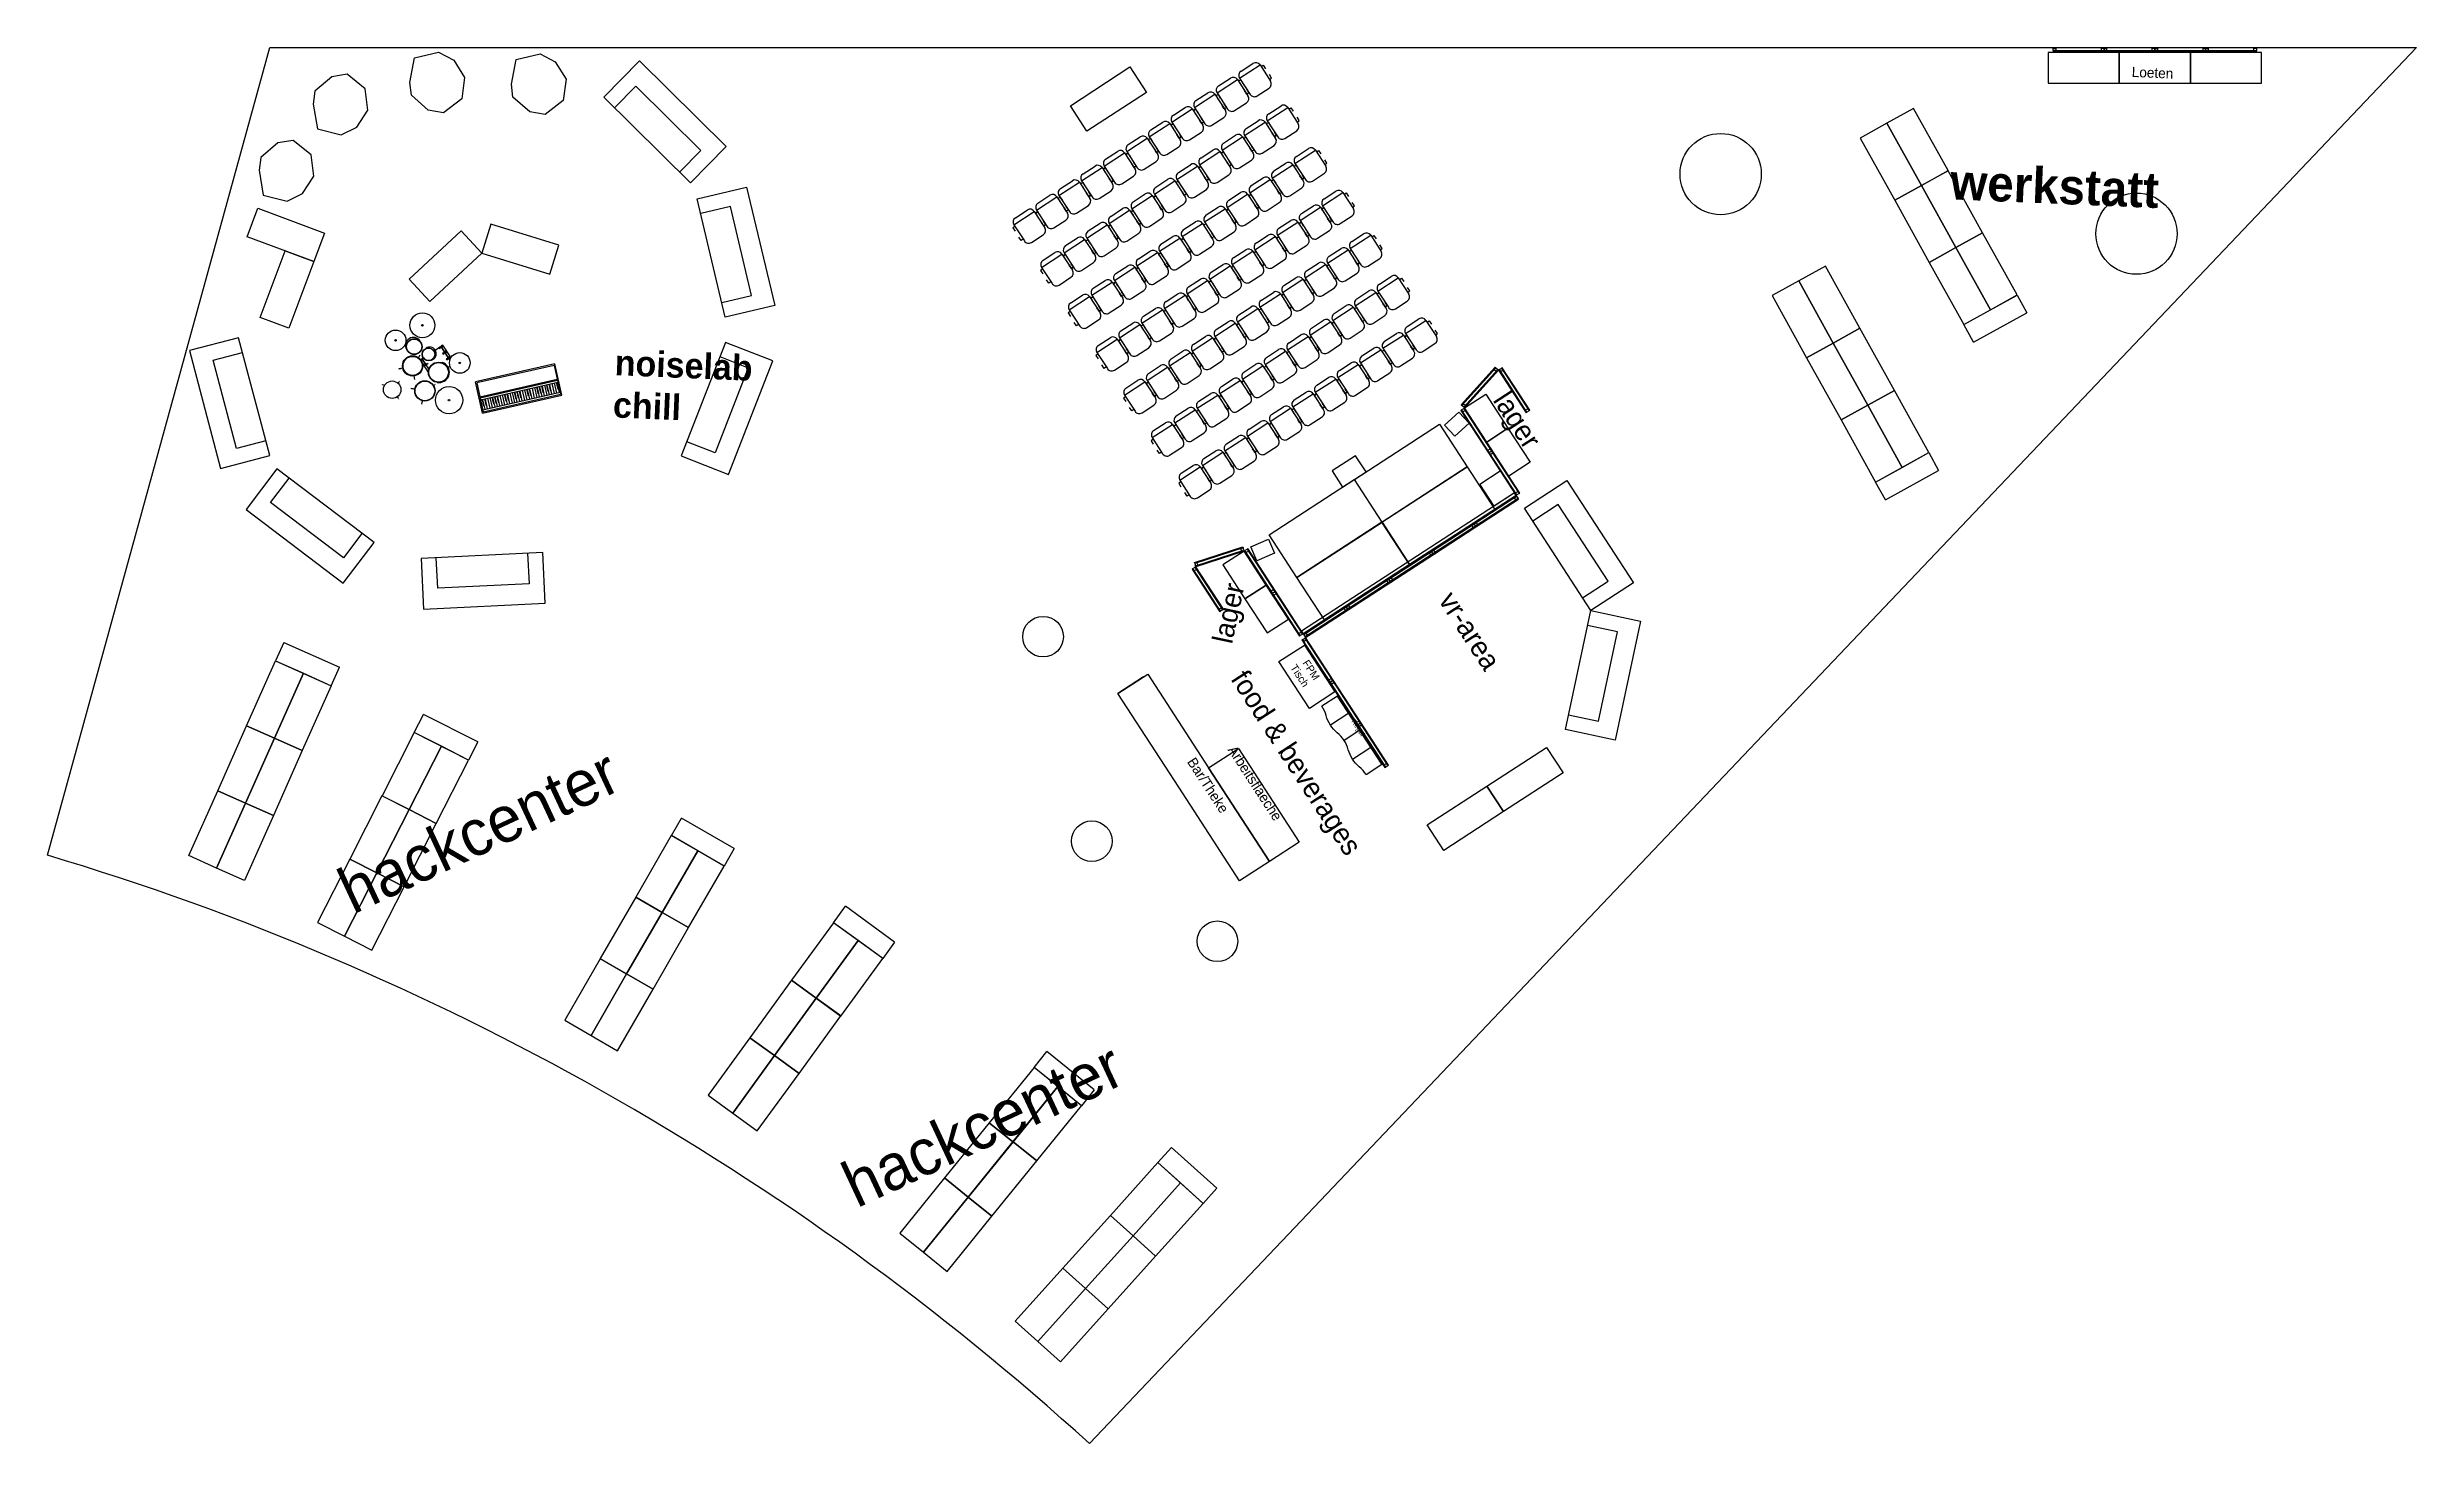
# Model space of a CAD drawing. Header units: millimetres. Extents: x 0 to 467, y -276 to -1.
import ezdxf

# ---------------------------------------------------------------- set-up
doc = ezdxf.new("R2010")
doc.units = ezdxf.units.MM
doc.layers.get('0').update_dxf_attribs({"lineweight": 25, "true_color": 0xffffff})
doc.layers.add('einhausung lounge', color=178, linetype='Continuous', lineweight=25, true_color=0x000000)
doc.layers.add('text', color=178, linetype='Continuous', lineweight=25, true_color=0x000000)
doc.styles.add('textstyle11', font='')
doc.styles.add('textstyle12', font='')
doc.styles.add('textstyle13', font='')
doc.styles.add('textstyle14', font='')
doc.styles.add('textstyle15', font='')
doc.styles.add('textstyle16', font='')
doc.styles.add('textstyle17', font='')
doc.styles.add('textstyle18', font='')
doc.styles.add('textstyle19', font='')
doc.styles.add('textstyle20', font='')
doc.styles.add('textstyle21', font='')
doc.styles.add('textstyle22', font='')
doc.styles.add('textstyle23', font='')
doc.styles.get('textstyle11').set_extended_font_data('Modern LED Board-7')
doc.styles.get('textstyle12').set_extended_font_data('Modern LED Board-7')
doc.styles.get('textstyle13').set_extended_font_data('Modern LED Board-7')
doc.styles.get('textstyle14').set_extended_font_data('Modern LED Board-7')
doc.styles.get('textstyle15').set_extended_font_data('Modern LED Board-7')
doc.styles.get('textstyle16').set_extended_font_data('Modern LED Board-7')
doc.styles.get('textstyle17').set_extended_font_data('Modern LED Board-7')
doc.styles.get('textstyle18').set_extended_font_data('Modern LED Board-7')
doc.styles.get('textstyle19').set_extended_font_data('Modern LED Board-7')
doc.styles.get('textstyle20').set_extended_font_data('Modern LED Board-7')
doc.styles.get('textstyle21').set_extended_font_data('Modern LED Board-7')
doc.styles.get('textstyle22').set_extended_font_data('Modern LED Board-7')
doc.styles.get('textstyle23').set_extended_font_data('Modern LED Board-7')

# ---------------------------------------------------------------- blocks, each defined once
blk = doc.blocks.new('tisch60x140')
for p, q in [((600, 0), (0, 0)), ((0, 0), (0, -1400)), ((600, -1400), (600, 0)), ((0, -1400), (600, -1400))]:
    blk.add_line(p, q)
blk = doc.blocks.new('buehnenplatte')
for p, q in [((2000, 0), (0, 0)), ((0, 0), (0, -1000)), ((2000, -1000), (2000, 0)), ((0, -1000), (2000, -1000))]:
    blk.add_line(p, q)
blk = doc.blocks.new('trennwand')
for p, q in [((0, 0), (1000, 0)), ((0, -19), (0, 0)), ((1000, 0), (1000, -19)), ((1000, -19), (0, -19)), ((50, -19), (0, -19)), ((0, -19), (0, -69)), ((0, -69), (1000, -69)), ((0, -88), (0, -69)), ((0, -69), (50, -69)), ((1000, -88), (0, -88)), ((50, -69), (50, -19)), ((1000, -18.5), (950, -18.5)), ((950, -18.5), (950, -68.5)), ((950, -68.5), (1000, -68.5)), ((1000, -68.5), (1000, -18.5)), ((1000, -69), (1000, -88))]:
    blk.add_line(p, q)
blk = doc.blocks.new('3ersofa')
for p, q in [((2400, 0), (0, 0)), ((0, 0), (0, -1000)), ((2400, -1000), (2400, 0)), ((300, -1000), (300, -400)), ((300, -400), (2100, -400)), ((2100, -400), (2100, -1000)), ((0, -1000), (2400, -1000))]:
    blk.add_line(p, q)
blk = doc.blocks.new('trennwand niedrig')
for p, q in [((0, -19), (0, 0)), ((0, 0), (1000, 0)), ((1000, 0), (1000, -19)), ((1000, -19), (0, -19)), ((50, -19.5), (0, -19.5)), ((0, -19.5), (0, -69.5)), ((0, -69.5), (50, -69.5)), ((50, -69.5), (50, -19.5)), ((1000, -19), (950, -19)), ((950, -19), (950, -69)), ((950, -69), (1000, -69)), ((1000, -69), (1000, -19))]:
    blk.add_line(p, q)
blk = doc.blocks.new('PA Box')
at = {"layer": 'text'}
for p, q in [((380, 0), (0, 0)), ((0, 0), (0, -300)), ((380, -300), (380, 0)), ((0, -300), (380, -300))]:
    blk.add_line(p, q, dxfattribs=at)
blk = doc.blocks.new('gorm80x50')
for p, q in [((0, 0), (800, 0)), ((0, -500), (0, 0)), ((800, 0), (800, -500)), ((800, -500), (0, -500))]:
    blk.add_line(p, q)
blk = doc.blocks.new('leinwand')
at = {"layer": 'text'}
for p, q in [((0, 0), (50, 0)), ((60, 0), (0, 0)), ((0, 0), (0, 0)), ((0, -5000), (0, 0)), ((50, 0), (50, 0)), ((60, 0), (60, -5000)), ((60, -5000), (0, -5000))]:
    blk.add_line(p, q, dxfattribs=at)
blk = doc.blocks.new('Subwoofer')
at = {"layer": 'text'}
for p, q in [((0, 0), (550, 0)), ((0, -380), (0, 0)), ((550, 0), (550, -380)), ((550, -380), (0, -380))]:
    blk.add_line(p, q, dxfattribs=at)
blk = doc.blocks.new('AMP Rack')
at = {"layer": 'text'}
for p, q in [((520, 0), (0, 0)), ((0, 0), (0, -480)), ((520, -480), (520, 0)), ((0, -480), (520, -480))]:
    blk.add_line(p, q, dxfattribs=at)
blk = doc.blocks.new('regal120x40')
for p, q in [((0, 0), (1200, 0)), ((0, -400), (0, 0)), ((1200, 0), (1200, -400)), ((0, -400), (1200, -400))]:
    blk.add_line(p, q)
blk = doc.blocks.new('drums')
for p, q in [((-38.3, 50.4), (-35.5, 52.9)), ((-35.5, 52.9), (-33.1, 55.1)), ((-130.9, -19.7), (-130.9, 9.8)), ((-130.9, -19.7), (-130.9, 9.6)), ((-128.5, 8.7), (-130.9, 8.7)), ((-130.9, 8.7), (-130.9, 6.8)), ((-130.9, 6.8), (-128.5, 6.8)), ((-128.5, 6.8), (-128.5, 8.7)), ((-124.6, 8), (-128.5, 8)), ((-128.5, 8), (-128.5, 7.5)), ((-128.5, 7.5), (-124.6, 7.5)), ((-126.9, 8), (-126.7, 12.7)), ((-126.9, -5.3), (-126.9, 7.5)), ((-126.9, 6.8), (-126.9, 7.5)), ((-126.4, 8), (-126.4, 13)), ((-126.4, -5.3), (-126.4, 7.5)), ((-126.4, 6.8), (-126.4, 7.5)), ((-122.3, 8.7), (-124.6, 8.7)), ((-124.6, 8.7), (-124.6, 6.8)), ((-124.6, 7.5), (-124.6, 8)), ((-124.6, 6.8), (-122.3, 6.8)), ((-122.3, 6.8), (-122.3, 8.7)), ((-120.7, 22.9), (-116.6, 23)), ((-108.5, 5.7), (-112.1, 8.5)), ((-82.1, 35.7), (-85, 38)), ((-82.5, -5.3), (-82.5, 5.3)), ((-82, -5.3), (-82, 5.7)), ((-80.4, 6.8), (-80.4, 7.4)), ((-78.1, 6.8), (-80.4, 6.8)), ((-79.3, 8.7), (-78.1, 8.7)), ((-78.1, -19.7), (-78.1, 10.6)), ((-78.1, 8.7), (-78.1, 6.8)), ((-72.9, 36.8), (-75.2, 36.8)), ((-50.7, 0.5), (-49.1, 3.9)), ((-49.1, 3.9), (-47.7, 6.8)), ((-38.3, 23.2), (-35.5, 20.7)), ((-35.8, 20.3), (-35.2, 21)), ((-33.4, 18.1), (-35.8, 20.3)), ((-35.5, 20.7), (-33.1, 18.5)), ((-35.2, 21), (-32.8, 18.8)), ((-32.8, 18.8), (-33.4, 18.1)), ((-33.1, 18.4), (-33.4, 18.1)), ((-128.5, -4.6), (-130.9, -4.6)), ((-130.9, -4.6), (-130.9, -6.4)), ((-130.9, -6.4), (-128.5, -6.4)), ((-128.5, -17.8), (-130.9, -17.8)), ((-130.9, -17.8), (-130.9, -19.7)), ((-113.3, -19.7), (-130.9, -19.7)), ((-130.9, -19.7), (-128.5, -19.7)), ((-128.5, -6.4), (-128.5, -4.6)), ((-124.6, -5.3), (-128.5, -5.3)), ((-128.5, -5.3), (-128.5, -5.7)), ((-128.5, -5.7), (-124.6, -5.7)), ((-128.5, -19.7), (-128.5, -17.8)), ((-124.6, -18.5), (-128.5, -18.5)), ((-128.5, -18.5), (-128.5, -19)), ((-128.5, -19), (-124.6, -19)), ((-126.9, -18.5), (-126.9, -5.7)), ((-126.9, -6.4), (-126.9, -5.7)), ((-126.9, -19.7), (-126.9, -19)), ((-126.4, -18.5), (-126.4, -5.7)), ((-126.4, -6.4), (-126.4, -5.7)), ((-126.4, -19.7), (-126.4, -19)), ((-122.3, -4.6), (-124.6, -4.6)), ((-124.6, -4.6), (-124.6, -6.4)), ((-124.6, -5.7), (-124.6, -5.3)), ((-124.6, -6.4), (-122.3, -6.4)), ((-122.3, -17.8), (-124.6, -17.8)), ((-124.6, -17.8), (-124.6, -19.7)), ((-124.6, -19), (-124.6, -18.5)), ((-124.6, -19.7), (-122.3, -19.7)), ((-122.3, -6.4), (-122.3, -4.6)), ((-122.3, -19.7), (-122.3, -17.8)), ((-98, -6.8), (-100.5, -6.8)), ((-98, -32.6), (-100.5, -32.6)), ((-86.7, -6.4), (-86.7, -4.6)), ((-86.7, -4.6), (-84.3, -4.6)), ((-84.3, -6.4), (-86.7, -6.4)), ((-86.7, -19.7), (-86.7, -17.8)), ((-86.7, -17.8), (-84.3, -17.8)), ((-84.3, -19.7), (-86.7, -19.7)), ((-78.1, -19.7), (-85.1, -19.7)), ((-84.3, -4.6), (-84.3, -6.4)), ((-84.3, -5.7), (-84.3, -5.3)), ((-84.3, -5.3), (-80.4, -5.3)), ((-80.4, -5.7), (-84.3, -5.7)), ((-84.3, -17.8), (-84.3, -19.7)), ((-84.3, -19), (-84.3, -18.5)), ((-84.3, -18.5), (-80.4, -18.5)), ((-80.4, -19), (-84.3, -19)), ((-79.9, -26), (-82.9, -27.2)), ((-82.5, -18.5), (-82.5, -5.7)), ((-82.5, -6.4), (-82.5, -5.7)), ((-82.5, -19.7), (-82.5, -19)), ((-82, -18.5), (-82, -5.7)), ((-82, -6.4), (-82, -5.7)), ((-82, -19.7), (-82, -19)), ((-80.4, -6.4), (-80.4, -4.6)), ((-80.4, -4.6), (-78.1, -4.6)), ((-80.4, -5.3), (-80.4, -5.7)), ((-78.1, -6.4), (-80.4, -6.4)), ((-80.4, -19.7), (-80.4, -17.8)), ((-80.4, -17.8), (-78.1, -17.8)), ((-80.4, -18.5), (-80.4, -19)), ((-78.1, -19.7), (-80.4, -19.7)), ((-77.7, -25.1), (-79.9, -25.9)), ((-78.1, -4.6), (-78.1, -6.4)), ((-78.1, -17.8), (-78.1, -19.7)), ((-40.5, -24.7), (-37, -26)), ((-37.2, -26.4), (-36.8, -25.5)), ((-34.1, -27.6), (-37.2, -26.4)), ((-37, -26), (-33.9, -27.1)), ((-36.8, -25.5), (-33.8, -26.7)), ((-33.8, -26.7), (-34.1, -27.6)), ((-34, -27.2), (-34.1, -27.6)), ((-98, -47.9), (-98, -50.9)), ((-66.7, -47.9), (-66.7, -50.9))]:
    blk.add_line(p, q)
at = {"const_width": 1.21}
for points, elevation in [([(-33.1, 55.1), (-35.5, 53)], 2.8), ([(-75.1, 36.9), (-78.3, 36.9)], 2.8), ([(-33.1, 18.5), (-35.5, 20.7)], 2.8), ([(-0.9, 20.5), (-1.1, 23.3)], 1.4), ([(-0.9, 20.5), (-1.1, 23.3)], 2.8), ([(-34, -27.2), (-37, -25.9)], 2.8), ([(-19.7, -5.6), (-22.4, -6.5)], 1.4), ([(-19.7, -5.6), (-22.4, -6.5)], 2.8), ([(10, -17.8), (11.5, -20.3)], 1.4), ([(10, -17.8), (11.5, -20.3)], 2.8)]:
    blk.add_lwpolyline(points, dxfattribs=dict(at, elevation=elevation))
for points in [[(-47.7, 6.8), (-48.9, 4.4)], [(-0.9, 20.5), (-1.1, 23.3)], [(-80.4, -26.2), (-82.9, -27.2)], [(-19.7, -5.6), (-22.4, -6.5)], [(10, -17.8), (11.5, -20.3)]]:
    blk.add_lwpolyline(points, dxfattribs=at)
for points in [[(-0.8, 17.2), (-0.9, 20.5)], [(-16.6, -4.8), (-19.7, -5.7)], [(8.5, -15), (10.1, -17.8)]]:
    blk.add_lwpolyline(points)
for points, elevation in [([(-0.8, 17.2), (-0.9, 20.5)], 1.4), ([(-0.8, 17.2), (-0.9, 20.5)], 2.8), ([(-16.6, -4.8), (-19.7, -5.7)], 1.4), ([(-16.6, -4.8), (-19.7, -5.7)], 2.8), ([(8.5, -15), (10.1, -17.8)], 1.4), ([(8.5, -15), (10.1, -17.8)], 2.8)]:
    blk.add_lwpolyline(points, dxfattribs=dict(elevation=elevation))
for centre, radius in [((-83, 77.9), 26.9), ((-140.5, 27.7), 20.3), ((-83, 77.9), 1.48), ((-83, 77.9), 0.867), ((-52.9, 36.8), 20), ((-52.9, 36.8), 19.3), ((-140.5, 27.7), 1.48), ((-140.5, 27.7), 0.867), ((-95.3, 20.7), 20), ((-95.3, 20.7), 19.3), ((-59.2, -17.6), 20), ((-59.2, -17.6), 18.9), ((0, 0), 17.2), ((-98, -19.7), 12.9), ((-98, -19.7), 12.2), ((-82.4, -47.9), 15.6), ((-82.4, -47.9), 14.9), ((-118.7, -74.5), 24.5), ((-118.7, -74.5), 1.48), ((-118.7, -74.5), 0.867), ((-58.3, -78.2), 20.3), ((-58.3, -78.2), 1.48), ((-58.3, -78.2), 0.867)]:
    blk.add_circle(centre, radius)
for centre, radius, start, end in [((-96.4, 21.3), 20.2, 55.4961, 219.203), ((-100.5, -19.7), 12.9, 90, 270), ((-82.4, -50.9), 15.6, 180, 0)]:
    blk.add_arc(centre, radius, start, end)
blk = doc.blocks.new('piano')
at = {"layer": 'text', "color": 0}
for p, q in [((1293, 364), (-311, 364)), ((-311, -267), (-311, 364)), ((1272, 338), (-289, 338)), ((-289, 338), (-289, -243)), ((-289, 60), (1272, 60)), ((-289, 40), (1273, 40)), ((1272, 338), (1272, -243)), ((1293, -267), (1293, 364)), ((-311, -267), (1293, -267)), ((-289, -1), (1272, -1)), ((-289, -204), (1272, -204)), ((-289, -243), (1272, -243)), ((-250, -10), (-250, -204)), ((-200, -10), (-200, -204)), ((-150, -1), (-150, -204)), ((-100, -1), (-100, -204)), ((-50, -10), (-50, -204)), ((0, -10), (0, -204)), ((50, -10), (50, -204)), ((100, -1), (100, -204)), ((150, -1), (150, -204)), ((200, -10), (200, -204)), ((250, -10), (250, -204)), ((300, -1), (300, -204)), ((350, -1), (350, -204)), ((400, -10), (400, -204)), ((450, -10), (450, -204)), ((500, -10), (500, -204)), ((550, -1), (550, -204)), ((600, -1), (600, -204)), ((650, -10), (650, -204)), ((700, -10), (700, -204)), ((750, -1), (750, -204)), ((800, -1), (800, -204)), ((850, -10), (850, -204)), ((900, -10), (900, -204)), ((950, -10), (950, -204)), ((1000, -1), (1000, -204)), ((1050, -10), (1050, -204)), ((1100, -10), (1100, -204)), ((1150, -1), (1150, -204)), ((1200, -1), (1200, -204)), ((1250, -10), (1250, -204))]:
    blk.add_line(p, q, dxfattribs=at)
for points in [[(-249, 0), (-269, 0), (-249, -137), (-269, -137)], [(-200, 0), (-220, 0), (-200, -140), (-220, -140)], [(-50, 0), (-70, 0), (-50, -140), (-70, -140)], [(0, 0), (-20, 0), (0, -140), (-20, -140)], [(50, 0), (30, 0), (50, -140), (30, -140)], [(200, 0), (180, 0), (200, -140), (180, -140)], [(250, 0), (230, 0), (250, -140), (230, -140)], [(400, 0), (380, 0), (400, -140), (380, -140)], [(450, 0), (430, 0), (450, -140), (430, -140)], [(500, 0), (480, 0), (500, -140), (480, -140)], [(650, 0), (630, 0), (650, -140), (630, -140)], [(700, 0), (680, 0), (700, -140), (680, -140)], [(850, 0), (830, 0), (850, -140), (830, -140)], [(900, 0), (880, 0), (900, -140), (880, -140)], [(950, 0), (930, 0), (950, -140), (930, -140)], [(1050, 0), (1030, 0), (1050, -140), (1030, -140)], [(1100, 0), (1080, 0), (1100, -140), (1080, -140)], [(1250, 0), (1230, 0), (1250, -140), (1230, -140)]]:
    blk.add_trace(points, dxfattribs=at)
blk = doc.blocks.new('sitzsack')
blk.add_lwpolyline([(0, 0), (-3.36, -2.86), (-3.7, -5.38), (-2.86, -10.26), (1.85, -11.44), (4.88, -9.93), (7.07, -6.56), (6.56, -2.36), (3.03, 0.5), (0, 0)])
blk = doc.blocks.new('messestuhl')
at = {"layer": 'einhausung lounge'}
for p, q in [((2, 0), (4.8, 0)), ((1, -1.4), (0.5, -1.4)), ((0.5, -1.4), (0.5, -2.2)), ((0.5, -4.4), (0.5, -3.6)), ((1, -4.4), (0.5, -4.4)), ((1, -1), (1, -4.8)), ((1, -1), (5.8, -1)), ((5.8, -1), (5.8, -4.8)), ((5.8, -1.4), (6.3, -1.4)), ((5.8, -4.4), (6.3, -4.4)), ((6.3, -1.4), (6.3, -2.2)), ((6.3, -4.4), (6.3, -3.6)), ((2, -5.8), (4.8, -5.8))]:
    blk.add_line(p, q, dxfattribs=at)
for centre, start, end in [((2, -1), 90, 180), ((4.8, -1), 0, 90), ((2, -4.8), 180, 270), ((4.8, -4.8), 270, 0)]:
    blk.add_arc(centre, 1, start, end, dxfattribs=at)

msp = doc.modelspace()

# ---------------------------------------------------------------- linework, layer by layer
for p, q in [((0, -160), (43.8, -0.86)), ((43.8, -0.86), (466.54, -0.86)), ((205.21, -275.92), (466.54, -0.86)), ((242.51, -121.86), (247.54, -118.6)), ((247.54, -118.6), (253.53, -127.82)), ((210.81, -128.14), (216.68, -124.33)), ((215.84, -124.87), (210.81, -128.14)), ((216.68, -124.33), (228.66, -142.78)), ((248.5, -131.09), (242.51, -121.86)), ((222.79, -146.59), (210.81, -128.14)), ((253.53, -127.82), (248.5, -131.09)), ((254.07, -128.66), (250.97, -130.67)), ((262.79, -142.08), (254.07, -128.66)), ((256.25, -132.01), (252.65, -134.36)), ((228.66, -142.78), (234.53, -138.96)), ((234.53, -138.96), (246.52, -157.41)), ((258.43, -135.37), (255.33, -137.38)), ((257, -141.07), (260.61, -138.72)), ((240.65, -161.23), (228.66, -142.78)), ((228.66, -142.78), (240.65, -161.23)), ((259.69, -144.09), (262.79, -142.08)), ((234.78, -165.04), (222.79, -146.59)), ((246.52, -157.41), (240.65, -161.23)), ((240.65, -161.23), (234.78, -165.04))]:
    msp.add_line(p, q)
at = {"flags": 128}
for points in [[(258.34, -142.58, -0.15), (256.17, -139.22, 0.15), (253.99, -135.87, -0.15), (251.81, -132.51, 0.074583), (250.97, -130.67)], [(259.69, -144.09, 0.074583), (258.34, -142.58)]]:
    msp.add_lwpolyline(points, format="xyb", dxfattribs=at)
for centre, radius in [((329.5, -25.82), 8), ((411.38, -37.56), 8), ((196.06, -116.95), 4), ((205.67, -157.24), 4), ((230.4, -176.96), 4)]:
    msp.add_circle(centre, radius)
msp.add_arc((-151.71, -668.17), 530.33, 47.7002, 73.3777)

# ---------------------------------------------------------------- block references
at = {"yscale": -1, "rotation": 359.005076232726}
for p in [(74.98, -13.21), (94.97, -13.56)]:
    msp.add_blockref('sitzsack', p, dxfattribs=at)
for name, p, xscale, yscale, zscale, rotation in [('3ersofa', (133.65, -20.41), 0.01, -0.01, 0.01, 135.3332550263468), ('tisch60x140', (394, -7.9), 0.01, 0.01, 0.01, 89.99999999999994), ('trennwand niedrig', (395, -1.7), 0.01, -0.01, 0.01, 360), ('trennwand niedrig', (405, -1.7), 0.01, -0.01, 0.01, 360), ('tisch60x140', (408, -7.9), 0.01, 0.01, 0.01, 89.99999999999994), ('trennwand niedrig', (415, -1.7), 0.01, -0.01, 0.01, 360), ('tisch60x140', (422, -7.9), 0.01, 0.01, 0.01, 89.99999999999994), ('trennwand niedrig', (425, -1.7), 0.01, -0.01, 0.01, 360), ('tisch60x140', (362.25, -15.81), 0.01, 0.01, 0.01, 28.99999999999998), ('tisch60x140', (357, -18.72), 0.01, 0.01, 0.01, 28.99999999999998), ('tisch60x140', (369.03, -28.06), 0.01, 0.01, 0.01, 28.99999999999998), ('tisch60x140', (52.45, -43.07), 0.01, -0.01, 0.01, 69.48099776149797), ('3ersofa', (143.23, -51.72), 0.01, -0.01, 0.01, 103.3332550263468), ('tisch60x140', (363.79, -30.97), 0.01, 0.01, 0.01, 28.99999999999998), ('tisch60x140', (75.29, -50.93), 0.01, 0.01, 0.01, 132.7968473278092), ('tisch60x140', (85.57, -41.42), 0.01, 0.01, 0.01, 72.79684732780925), ('tisch60x140', (52.45, -43.07), 0.01, -0.01, 0.01, 159.480997761498), ('tisch60x140', (370.57, -43.21), 0.01, 0.01, 0.01, 28.99999999999998), ('tisch60x140', (375.82, -40.3), 0.01, 0.01, 0.01, 28.99999999999998), ('tisch60x140', (344.88, -46.86), 0.01, 0.01, 0.01, 28.99999999999998), ('drums', (67.9, -68.3), 0.1, 0.1, 0.1, 212.7968473278093), ('tisch60x140', (339.63, -49.77), 0.01, 0.01, 0.01, 28.99999999999998), ('regal120x40', (377.36, -55.46), 0.01, 0.01, 0.01, 28.99999999999998), ('3ersofa', (34.12, -83.81), 0.01, 0.01, 0.01, 104.7968473278092), ('3ersofa', (142.84, -62.62), 0.01, 0.01, 0.01, 248.671821206379), ('tisch60x140', (346.42, -62.01), 0.01, 0.01, 0.01, 28.99999999999998), ('tisch60x140', (351.67, -59.1), 0.01, 0.01, 0.01, 28.99999999999998), ('piano', (88.12, -69.62), 0.01, 0.01, 0.01, 12.79684732780907), ('trennwand', (285.1, -63.87), 0.01, -0.01, 0.01, 228.0000000000005), ('trennwand', (291.94, -72.36), 0.01, -0.01, 0.01, 123.0000000000006), ('tisch60x140', (358.45, -71.35), 0.01, 0.01, 0.01, 28.99999999999998), ('PA Box', (277.18, -77.48), 0.01, -0.01, 0.01, 43.00000000000069), ('trennwand', (284.51, -80.28), 0.01, -0.01, 0.01, 123.0000000000006), ('tisch60x140', (353.21, -74.26), 0.01, 0.01, 0.01, 28.99999999999998), ('buehnenplatte', (274.14, -75.09), 0.01, -0.01, 0.01, 213), ('3ersofa', (58.27, -106.39), 0.01, 0.01, 0.01, 142.7968473278092), ('Subwoofer', (255.06, -87.48), 0.01, -0.01, 0.01, 33), ('buehnenplatte', (279.58, -83.48), 0.01, -0.01, 0.01, 213), ('trennwand', (289.96, -88.66), 0.01, -0.01, 0.01, 123.0000000000006), ('regal120x40', (359.99, -86.5), 0.01, 0.01, 0.01, 28.99999999999998), ('buehnenplatte', (257.36, -85.98), 0.01, -0.01, 0.01, 213), ('leinwand', (289.22, -89.14), 0.01, -0.01, 0.01, 123.0000000000006), ('AMP Rack', (288.9, -88.64), 0.01, -0.01, 0.01, 123.0000000000006), ('3ersofa', (312.31, -106.34), 0.01, -0.01, 0.01, 123.0000000000006), ('trennwand', (289.22, -89.14), 0.01, -0.01, 0.01, 213), ('PA Box', (238.13, -101.98), 0.01, -0.01, 0.01, 23.00000000000071), ('buehnenplatte', (262.81, -94.37), 0.01, -0.01, 0.01, 213), ('trennwand', (280.84, -94.59), 0.01, -0.01, 0.01, 213), ('3ersofa', (98.05, -110.36), 0.01, 0.01, 0.01, 182.8456869426276), ('trennwand', (225.88, -102.33), 0.01, 0.01, 0.01, 18.00000000000051), ('trennwand', (241.84, -107.99), 0.01, -0.01, 0.01, 123.0000000000006), ('trennwand', (272.45, -100.03), 0.01, -0.01, 0.01, 213), ('trennwand', (264.06, -105.48), 0.01, -0.01, 0.01, 213), ('trennwand', (247.29, -116.37), 0.01, -0.01, 0.01, 123.0000000000006), ('trennwand', (255.68, -110.93), 0.01, -0.01, 0.01, 213), ('regal120x40', (44.93, -121.72), 0.01, -0.01, 0.01, 335.9999999999994), ('trennwand', (253.21, -125.5), 0.01, -0.01, 0.01, 123.0000000000006), ('tisch60x140', (39.24, -134.51), 0.01, -0.01, 0.01, 335.9999999999994), ('tisch60x140', (44.72, -136.95), 0.01, -0.01, 0.01, 335.9999999999994), ('trennwand', (258.66, -133.88), 0.01, -0.01, 0.01, 123.0000000000006), ('tisch60x140', (33.54, -147.3), 0.01, -0.01, 0.01, 335.9999999999994), ('regal120x40', (82.94, -141.26), 0.01, 0.01, 0.01, 153.0000000000001), ('trennwand', (264.11, -142.27), 0.01, -0.01, 0.01, 123.0000000000006), ('tisch60x140', (39.02, -149.74), 0.01, -0.01, 0.01, 335.9999999999994), ('tisch60x140', (71.24, -151.01), 0.01, 0.01, 0.01, 153.0000000000001), ('tisch60x140', (76.58, -153.74), 0.01, 0.01, 0.01, 153.0000000000001), ('tisch60x140', (298.48, -143.79), 0.01, -0.01, 0.01, 123.0000000000006), ('tisch60x140', (27.85, -160.09), 0.01, -0.01, 0.01, 335.9999999999994), ('tisch60x140', (64.88, -163.49), 0.01, 0.01, 0.01, 153.0000000000001), ('tisch60x140', (286.74, -151.42), 0.01, -0.01, 0.01, 123.0000000000006), ('tisch60x140', (33.33, -162.53), 0.01, -0.01, 0.01, 335.9999999999994), ('tisch60x140', (70.23, -166.21), 0.01, 0.01, 0.01, 153.0000000000001), ('regal120x40', (133.26, -162.14), 0.01, 0.01, 0.01, 150), ('tisch60x140', (121.06, -171.26), 0.01, 0.01, 0.01, 150), ('tisch60x140', (58.53, -175.96), 0.01, 0.01, 0.01, 153.0000000000001), ('tisch60x140', (126.26, -174.26), 0.01, 0.01, 0.01, 150), ('tisch60x140', (63.87, -178.69), 0.01, 0.01, 0.01, 153.0000000000001), ('tisch60x140', (114.06, -183.38), 0.01, 0.01, 0.01, 150), ('tisch60x140', (119.26, -186.38), 0.01, 0.01, 0.01, 150), ('regal120x40', (164.49, -180.35), 0.01, 0.01, 0.01, 144), ('tisch60x140', (151.41, -188.15), 0.01, 0.01, 0.01, 144), ('tisch60x140', (156.26, -191.68), 0.01, 0.01, 0.01, 144), ('tisch60x140', (107.06, -195.51), 0.01, 0.01, 0.01, 150), ('tisch60x140', (112.26, -198.51), 0.01, 0.01, 0.01, 150), ('tisch60x140', (143.18, -199.48), 0.01, 0.01, 0.01, 144), ('tisch60x140', (148.03, -203), 0.01, 0.01, 0.01, 144), ('tisch60x140', (134.95, -210.8), 0.01, 0.01, 0.01, 144), ('tisch60x140', (139.8, -214.33), 0.01, 0.01, 0.01, 144), ('regal120x40', (203.62, -209.36), 0.01, 0.01, 0.01, 141), ('tisch60x140', (190.14, -216.47), 0.01, 0.01, 0.01, 141), ('tisch60x140', (194.81, -220.24), 0.01, 0.01, 0.01, 141), ('tisch60x140', (181.33, -227.35), 0.01, 0.01, 0.01, 141), ('tisch60x140', (186, -231.12), 0.01, 0.01, 0.01, 141), ('regal120x40', (227.61, -228.58), 0.01, 0.01, 0.01, 138), ('tisch60x140', (172.52, -238.23), 0.01, 0.01, 0.01, 141), ('tisch60x140', (213.78, -234.97), 0.01, 0.01, 0.01, 138), ('tisch60x140', (177.19, -242), 0.01, 0.01, 0.01, 141), ('tisch60x140', (218.24, -238.99), 0.01, 0.01, 0.01, 138), ('tisch60x140', (204.41, -245.38), 0.01, 0.01, 0.01, 138), ('tisch60x140', (208.87, -249.39), 0.01, 0.01, 0.01, 138), ('tisch60x140', (195.04, -255.78), 0.01, 0.01, 0.01, 138), ('tisch60x140', (199.5, -259.8), 0.01, 0.01, 0.01, 138)]:
    msp.add_blockref(name, p, dxfattribs=dict(xscale=xscale, yscale=yscale, zscale=zscale, rotation=rotation))
for p in [(56.03, -6.65), (45.38, -19.69)]:
    msp.add_blockref('sitzsack', p)
at = {"layer": 'einhausung lounge', "rotation": 33}
for p in [(233.38, -6.64), (224.49, -12.42), (228.94, -9.53), (220.05, -15.3), (238.83, -15.03), (211.16, -21.08), (215.6, -18.19), (229.94, -20.8), (234.38, -17.92), (206.71, -23.96), (221.05, -26.58), (225.49, -23.69), (239.83, -26.3), (244.28, -23.42), (197.82, -29.74), (202.27, -26.85), (216.6, -29.46), (235.39, -29.19), (188.93, -35.51), (193.38, -32.62), (207.71, -35.24), (212.16, -32.35), (226.5, -34.96), (230.94, -32.08), (245.28, -34.69), (249.72, -31.8), (203.27, -38.12), (217.61, -40.74), (222.05, -37.85), (236.39, -40.46), (240.83, -37.58), (255.17, -40.19), (194.38, -43.9), (198.82, -41.01), (213.16, -43.62), (231.94, -43.35), (250.72, -43.08), (204.27, -49.4), (208.72, -46.51), (223.05, -49.12), (227.5, -46.24), (241.83, -48.85), (246.28, -45.96), (260.61, -48.58), (199.83, -52.28), (218.61, -52.01), (232.94, -54.62), (237.39, -51.74), (251.72, -54.35), (256.17, -51.46), (209.72, -57.78), (214.16, -54.9), (228.5, -57.51), (247.28, -57.24), (266.06, -56.96), (205.27, -60.67), (219.61, -63.28), (224.05, -60.4), (238.39, -63.01), (242.83, -60.12), (257.17, -62.74), (261.62, -59.85), (215.16, -66.17), (233.94, -65.9), (248.28, -68.51), (252.73, -65.62), (210.72, -69.06), (225.05, -71.67), (229.5, -68.78), (243.84, -71.4), (216.16, -77.44), (220.61, -74.56), (234.95, -77.17), (239.39, -74.28), (230.5, -80.06), (221.61, -85.83), (226.06, -82.94)]:
    msp.add_blockref('messestuhl', p, dxfattribs=at)
at = {"layer": 'einhausung lounge', "xscale": 0.01, "zscale": 0.01}
for name, p, yscale, rotation in [('tisch60x140', (216.45, -9.75), -0.01, 123), ('gorm80x50', (283.42, -78.6), 0.01, 122.9999999999994), ('gorm80x50', (287.78, -85.31), 0.01, 122.9999999999994), ('gorm80x50', (240.01, -106.79), -0.01, 123.0000000000006), ('trennwand', (231.59, -111.56), -0.01, 123.0000000000006), ('gorm80x50', (244.37, -113.5), -0.01, 123.0000000000006), ('3ersofa', (308.72, -137.34), -0.01, 78.0000000000006)]:
    msp.add_blockref(name, p, dxfattribs=dict(at, yscale=yscale, rotation=rotation))

# ---------------------------------------------------------------- texts
at = {"char_height": 0.01}
for s, insert, attachment_point, rotation, style in [('\\fDrescher Grotesk BT Demi|b0|i0|c0|p0;\\H2;Loeten', (410.5, -4.68), 1, 357.62, 'textstyle23'), ('\\fDrescher Grotesk BT SemiBold|b0|i0|c0|p0;\\H7;werkstatt', (374.89, -23.8), 1, 357.62, 'textstyle12'), ('\\fDrescher Grotesk BT SemiBold|b0|i0|c0|p0;\\H5;noiselab\\Pchill', (111.86, -60.43), 1, 357.62, 'textstyle22'), ('\\fDrescher Grotesk BT|b0|i0|c0|p0;\\H4;lager', (290, -81), 9, 303, 'textstyle16'), ('\\fDrescher Grotesk BT|b0|i0|c0|p0;\\H4;lager', (234.45, -118.8), 7, 78, 'textstyle15'), ('\\fDrescher Grotesk BT|b0|i0|c0|p0;\\H4;vr-area', (283, -124), 9, 303, 'textstyle17'), ('\\fDrescher Grotesk BT|b0|i0|c0|p0;\\H4;food & beverages', (254.71, -161.09), 9, 303, 'textstyle11'), ('\\fDrescher Grotesk BT|b0|i0|c0|p0;\\H1.5;FPM\\PTisch', (247.27, -127.06), 9, 303, 'textstyle20'), ('\\fDrescher Grotesk BT|b0|i0|c0|p0;\\H1;Regal', (258.43, -136.85), 9, 303, 'textstyle21'), ('\\fDrescher Grotesk BT|b0|i0|c0|p0;\\H2;Arbeitsflaeche', (241.57, -153.47), 9, 303, 'textstyle18'), ('\\fDrescher Grotesk BT|b0|i0|c0|p0;\\H9;hackcenter', (56.35, -163.58), 1, 25, 'textstyle13'), ('\\fDrescher Grotesk BT|b0|i0|c0|p0;\\H2;Bar/Theke', (231.05, -151.96), 9, 303, 'textstyle19'), ('\\fDrescher Grotesk BT|b0|i0|c0|p0;\\H9;hackcenter', (155.57, -221.44), 1, 25, 'textstyle14')]:
    msp.add_mtext(s, dxfattribs=dict(at, insert=insert, attachment_point=attachment_point, rotation=rotation, style=style))

doc.saveas('drawing.dxf')
